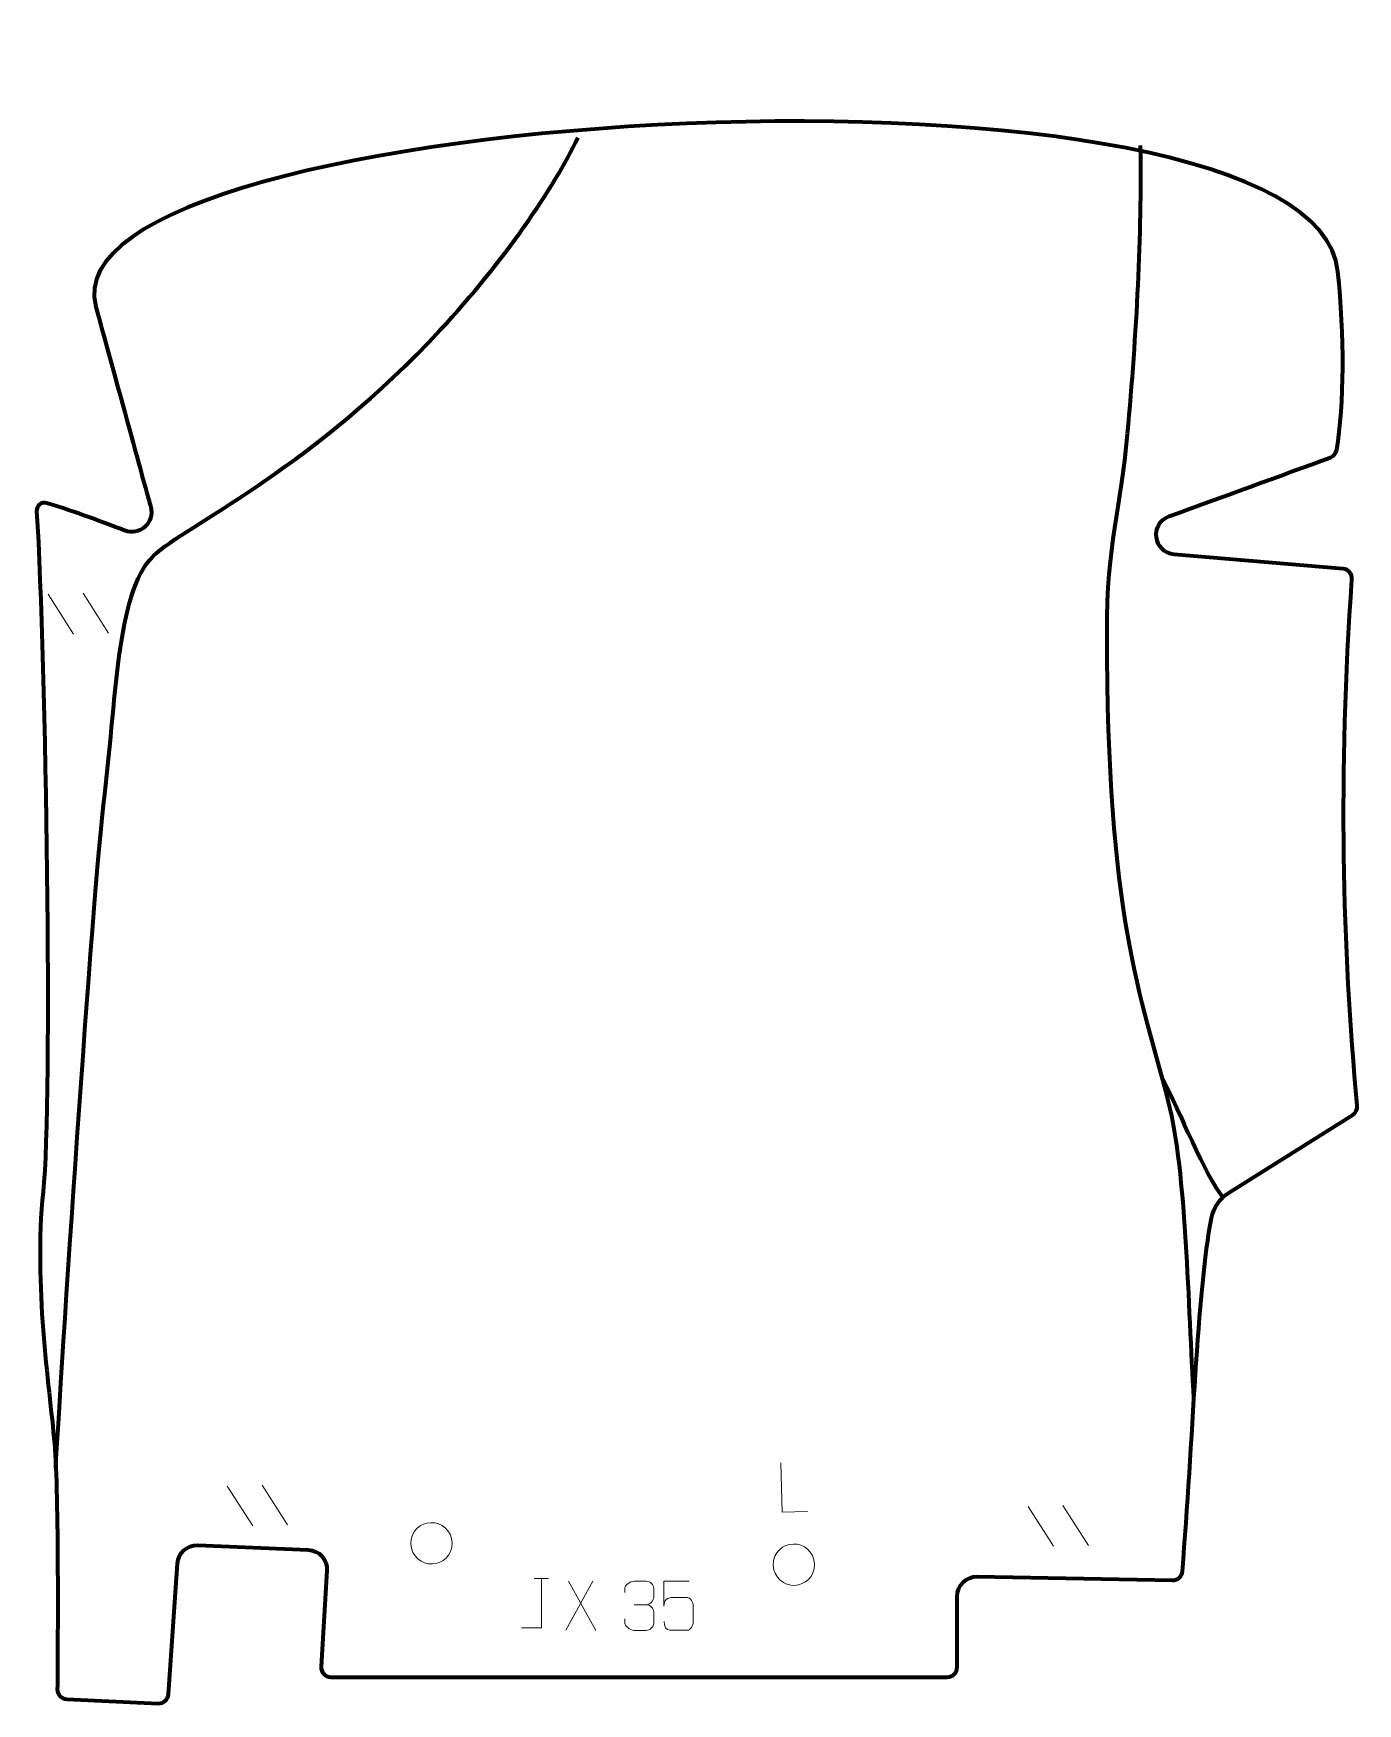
# Model space of a CAD drawing. Header units: millimetres. Extents: x -337 to 336, y -446 to 402.
import ezdxf

# ---------------------------------------------------------------- set-up
doc = ezdxf.new("R2010")
doc.units = ezdxf.units.MM
doc.header["$MEASUREMENT"] = 0
for name, color, linetype in [('layer 1', 7, 'Continuous'), ('layer 2', 7, 'Continuous'), ('layer 3', 7, 'Continuous')]:
    doc.layers.add(name, color=color, linetype=linetype)

msp = doc.modelspace()

# ---------------------------------------------------------------- linework, layer by layer
at = {"layer": 'layer 1', "color": 250, "lineweight": 9}
for points in [[(-329.7039, 117.3757), (-329.7039, 117.3757), (-316.7789, 97.1795), (-316.7789, 97.1795)], [(-311.9808, 117.8637), (-311.9808, 117.8637), (-299.0557, 97.6676), (-299.0557, 97.6676)], [(-238.6871, -335.5911), (-238.6871, -335.5911), (-225.7621, -355.7873), (-225.7621, -355.7873)], [(-220.964, -335.1031), (-220.964, -335.1031), (-208.0389, -355.2992), (-208.0389, -355.2992)], [(168.2614, -346.0328), (168.2614, -346.0328), (181.1864, -366.229), (181.1864, -366.229)], [(185.9845, -345.5448), (185.9845, -345.5448), (198.9096, -365.7409), (198.9096, -365.7409)], [(-82.6552, -382.633), (-82.6552, -382.633), (-75.487, -382.633), (-75.487, -382.633)], [(-52.9209, -383.9667), (-52.9209, -383.9667), (-66.6615, -408.8625), (-66.6615, -408.8625)], [(-65.2069, -383.9667), (-65.2069, -383.9667), (-51.4663, -408.9202), (-51.4663, -408.9202)], [(-31.9915, -395.8962), (-31.9915, -395.8962), (-25.7951, -395.8962), (-25.7951, -395.8962)]]:
    msp.add_open_spline(points, degree=3, dxfattribs=at)
for points, knots in [([(56.178, -348.4624), (56.178, -348.4624), (43.2337, -348.8189), (43.2337, -348.8189), (43.2337, -348.8189), (43.2337, -348.8189), (42.5469, -323.8748), (42.5469, -323.8748)], [0, 0, 0, 0, 0.33333333, 0.33333333, 0.33333333, 0.33333333, 1, 1, 1, 1]), ([(-145.3779, -364.8918), (-145.49, -358.252), (-140.3239, -354.2623), (-135.1679, -354.2173), (-135.1679, -354.2173), (-130.0172, -353.9785), (-124.6333, -357.8951), (-124.3799, -364.5311), (-124.3799, -364.5311), (-124.5758, -370.8682), (-128.905, -375.0196), (-134.5899, -375.2056), (-134.5899, -375.2056), (-139.7406, -375.4444), (-145.1244, -371.5278), (-145.3779, -364.8918)], [0, 0, 0, 0, 0.2, 0.2, 0.2, 0.2, 0.4, 0.4, 0.4, 0.4, 0.6, 0.6, 0.6, 0.6, 1, 1, 1, 1]), ([(38.7721, -375.7398), (38.66, -369.1), (43.8261, -365.1103), (48.9821, -365.0653), (48.9821, -365.0653), (54.1328, -364.8265), (59.5167, -368.7431), (59.7701, -375.3791), (59.7701, -375.3791), (59.5742, -381.7162), (55.245, -385.8676), (49.5601, -386.0536), (49.5601, -386.0536), (44.4094, -386.2924), (39.0256, -382.3758), (38.7721, -375.7398)], [0, 0, 0, 0, 0.2, 0.2, 0.2, 0.2, 0.4, 0.4, 0.4, 0.4, 0.6, 0.6, 0.6, 0.6, 1, 1, 1, 1]), ([(-89.0931, -407.5866), (-89.0931, -407.5866), (-79.0711, -407.5866), (-79.0711, -407.5866), (-79.0711, -407.5866), (-79.0711, -407.5866), (-79.0711, -382.633), (-79.0711, -382.633)], [0, 0, 0, 0, 0.33333333, 0.33333333, 0.33333333, 0.33333333, 1, 1, 1, 1]), ([(-36.7012, -389.651), (-36.7012, -389.651), (-36.7012, -387.7938), (-36.7012, -387.7938), (-36.7012, -387.7938), (-36.7155, -386.0519), (-34.051, -383.9338), (-31.9919, -383.9565), (-31.9919, -383.9565), (-29.9278, -383.9565), (-27.8638, -383.9565), (-25.8001, -383.9565), (-25.8001, -383.9565), (-23.6056, -383.9477), (-22.0073, -385.7945), (-21.9629, -387.7066), (-21.9629, -387.7066), (-21.9633, -389.1417), (-21.9633, -390.5768), (-21.9629, -392.0123), (-21.9629, -392.0123), (-22.0115, -393.6658), (-23.6141, -395.8958), (-25.8124, -395.8858), (-25.8124, -395.8858), (-23.6087, -395.897), (-22.0007, -397.7002), (-21.9467, -399.7597), (-21.9467, -399.7597), (-21.9471, -401.5444), (-21.9471, -403.3291), (-21.9467, -405.1142), (-21.9467, -405.1142), (-21.9366, -407.1756), (-23.9915, -408.9387), (-25.8124, -408.9306), (-25.8124, -408.9306), (-27.8777, -408.9303), (-29.9429, -408.9303), (-32.0085, -408.9306), (-32.0085, -408.9306), (-34.1771, -408.9191), (-36.7081, -406.5189), (-36.7267, -405.0571), (-36.7267, -405.0571), (-36.7267, -405.0571), (-36.7267, -403.1485), (-36.7267, -403.1485)], [0, 0, 0, 0, 0.07692308, 0.07692308, 0.07692308, 0.07692308, 0.15384615, 0.15384615, 0.15384615, 0.15384615, 0.23076923, 0.23076923, 0.23076923, 0.23076923, 0.30769231, 0.30769231, 0.30769231, 0.30769231, 0.38461538, 0.38461538, 0.38461538, 0.38461538, 0.46153846, 0.46153846, 0.46153846, 0.46153846, 0.53846154, 0.53846154, 0.53846154, 0.53846154, 0.61538462, 0.61538462, 0.61538462, 0.61538462, 0.69230769, 0.69230769, 0.69230769, 0.69230769, 0.76923077, 0.76923077, 0.76923077, 0.76923077, 0.84615385, 0.84615385, 0.84615385, 0.84615385, 1, 1, 1, 1]), ([(-3.9425, -383.9887), (-3.9425, -383.9887), (-16.7942, -383.9887), (-16.7942, -383.9887), (-16.7942, -383.9887), (-16.7939, -388.2193), (-16.7939, -392.4502), (-16.7942, -396.6814), (-16.7942, -396.6814), (-16.7945, -393.3713), (-15.1635, -392.2995), (-12.3515, -392.239), (-12.3515, -392.239), (-9.9119, -392.2387), (-7.4724, -392.2387), (-5.0332, -392.239), (-5.0332, -392.239), (-3.3834, -392.2322), (-1.9085, -394.6127), (-1.88, -396.6814), (-1.88, -396.6814), (-1.8803, -399.2687), (-1.8803, -401.8563), (-1.88, -404.444), (-1.88, -404.444), (-1.8338, -406.4034), (-3.3332, -408.8397), (-4.9591, -408.8982), (-4.9591, -408.8982), (-6.9156, -408.8979), (-11.8106, -408.8979), (-13.7676, -408.8982), (-13.7676, -408.8982), (-15.6131, -408.907), (-16.7202, -406.9422), (-16.741, -404.3911)], [0, 0, 0, 0, 0.1, 0.1, 0.1, 0.1, 0.2, 0.2, 0.2, 0.2, 0.3, 0.3, 0.3, 0.3, 0.4, 0.4, 0.4, 0.4, 0.5, 0.5, 0.5, 0.5, 0.6, 0.6, 0.6, 0.6, 0.7, 0.7, 0.7, 0.7, 0.8, 0.8, 0.8, 0.8, 1, 1, 1, 1])]:
    msp.add_open_spline(points, degree=3, knots=knots, dxfattribs=at)
at = {"layer": 'layer 2', "color": 230, "lineweight": 200}
msp.add_open_spline([(325.7384, 281.3292), (329.0699, 249.0031), (329.0771, 213.982), (325.1249, 190.7254), (325.1249, 190.7254), (324.8244, 188.9555), (323.6006, 187.4852), (321.9143, 186.8689), (321.9143, 186.8689), (297.107, 177.8014), (265.2635, 166.2187), (239.9802, 157.0327), (239.9802, 157.0327), (229.9088, 153.3733), (231.8653, 138.5835), (242.5414, 137.6662), (242.5414, 137.6662), (242.5414, 137.6662), (328.3094, 130.2992), (328.3094, 130.2992), (328.3094, 130.2992), (331.0301, 130.0656), (333.0631, 127.6922), (332.8691, 124.9684), (332.8691, 124.9684), (325.816, 25.9923), (328.0671, -62.0967), (335.5506, -142.3248), (335.5506, -142.3248), (335.7255, -144.204), (334.8309, -146.0194), (333.2328, -147.0234), (333.2328, -147.0234), (333.2328, -147.0234), (270.4571, -186.453), (270.4571, -186.453), (270.4571, -186.453), (265.8043, -189.3754), (262.5481, -194.079), (261.4813, -199.4695), (261.4813, -199.4695), (254.1848, -236.3467), (252.0357, -314.8246), (246.6774, -378.8809), (246.6774, -378.8809), (246.4579, -381.5062), (244.2372, -383.5079), (241.6027, -383.4596), (241.6027, -383.4596), (241.6027, -383.4596), (142.4023, -381.6428), (142.4023, -381.6428), (142.4023, -381.6428), (136.8076, -381.5401), (132.2165, -386.0475), (132.2165, -391.6437), (132.2165, -391.6437), (132.2165, -391.6437), (132.2165, -427.6404), (132.2165, -427.6404), (132.2165, -427.6404), (132.2165, -430.4026), (129.9778, -432.6414), (127.2152, -432.6414), (127.2152, -432.6414), (127.2152, -432.6414), (-185.9851, -432.6414), (-185.9851, -432.6414), (-185.9851, -432.6414), (-188.8669, -432.6414), (-191.1526, -430.2125), (-190.9772, -427.3359), (-190.9772, -427.3359), (-190.9772, -427.3359), (-188.0051, -378.581), (-188.0051, -378.581), (-188.0051, -378.581), (-187.6643, -372.9902), (-191.9805, -368.209), (-197.577, -367.9783), (-197.577, -367.9783), (-197.577, -367.9783), (-253.627, -365.6662), (-253.627, -365.6662), (-253.627, -365.6662), (-259.0436, -365.4428), (-263.6523, -369.5753), (-264.0185, -374.9841), (-264.0185, -374.9841), (-264.0185, -374.9841), (-268.5125, -441.338), (-268.5125, -441.338), (-268.5125, -441.338), (-268.6963, -444.0516), (-271.0155, -446.1207), (-273.7325, -445.9947), (-273.7325, -445.9947), (-273.7325, -445.9947), (-320.2915, -443.8336), (-320.2915, -443.8336), (-320.2915, -443.8336), (-322.9786, -443.7087), (-325.0853, -441.4813), (-325.0596, -438.7917), (-325.0596, -438.7917), (-324.8645, -418.5662), (-324.2775, -340.3664), (-326.543, -314.0792), (-326.543, -314.0792), (-329.1539, -283.7858), (-337.2093, -233.4614), (-332.287, -186.1154), (-332.287, -186.1154), (-327.3728, -138.8457), (-330.8272, 83.0876), (-335.5639, 159.6341), (-335.5639, 159.6341), (-335.7371, 162.4323), (-333.055, 164.5341), (-330.3774, 163.7019), (-330.3774, 163.7019), (-315.4087, 159.0506), (-301.3956, 153.893), (-290.8772, 149.7904), (-290.8772, 149.7904), (-283.2166, 146.8025), (-275.4273, 153.8259), (-277.6015, 161.7557), (-277.6015, 161.7557), (-277.6015, 161.7557), (-289.5751, 205.4177), (-305.4868, 263.444), (-305.4868, 263.444), (-333.824, 366.7816), (313.2734, 402.2847), (325.7384, 281.3292)], degree=3, knots=[0, 0, 0, 0, 0.02857143, 0.02857143, 0.02857143, 0.02857143, 0.05714286, 0.05714286, 0.05714286, 0.05714286, 0.08571429, 0.08571429, 0.08571429, 0.08571429, 0.11428571, 0.11428571, 0.11428571, 0.11428571, 0.14285714, 0.14285714, 0.14285714, 0.14285714, 0.17142857, 0.17142857, 0.17142857, 0.17142857, 0.2, 0.2, 0.2, 0.2, 0.22857143, 0.22857143, 0.22857143, 0.22857143, 0.25714286, 0.25714286, 0.25714286, 0.25714286, 0.28571429, 0.28571429, 0.28571429, 0.28571429, 0.31428571, 0.31428571, 0.31428571, 0.31428571, 0.34285714, 0.34285714, 0.34285714, 0.34285714, 0.37142857, 0.37142857, 0.37142857, 0.37142857, 0.4, 0.4, 0.4, 0.4, 0.42857143, 0.42857143, 0.42857143, 0.42857143, 0.45714286, 0.45714286, 0.45714286, 0.45714286, 0.48571429, 0.48571429, 0.48571429, 0.48571429, 0.51428571, 0.51428571, 0.51428571, 0.51428571, 0.54285714, 0.54285714, 0.54285714, 0.54285714, 0.57142857, 0.57142857, 0.57142857, 0.57142857, 0.6, 0.6, 0.6, 0.6, 0.62857143, 0.62857143, 0.62857143, 0.62857143, 0.65714286, 0.65714286, 0.65714286, 0.65714286, 0.68571429, 0.68571429, 0.68571429, 0.68571429, 0.71428571, 0.71428571, 0.71428571, 0.71428571, 0.74285714, 0.74285714, 0.74285714, 0.74285714, 0.77142857, 0.77142857, 0.77142857, 0.77142857, 0.8, 0.8, 0.8, 0.8, 0.82857143, 0.82857143, 0.82857143, 0.82857143, 0.85714286, 0.85714286, 0.85714286, 0.85714286, 0.88571429, 0.88571429, 0.88571429, 0.88571429, 0.91428571, 0.91428571, 0.91428571, 0.91428571, 0.94285714, 0.94285714, 0.94285714, 0.94285714, 1, 1, 1, 1], dxfattribs=at)
at = {"layer": 'layer 3', "color": 142, "lineweight": 200}
for points in [[(-325.8088, -326.4476), (-323.4805, -282.8471), (-307.344, -36.0194), (-300.969, 15.7766), (-300.969, 15.7766), (-294.5943, 67.5725), (-294.7936, 121.7592), (-274.4733, 138.4932), (-274.4733, 138.4932), (-254.1536, 155.2272), (-194.4943, 182.6571), (-130.4408, 251.6477), (-130.4408, 251.6477), (-97.2538, 287.3925), (-72.7785, 323.8152), (-60.468, 349.3381)], [(252.5676, -291.209), (249.6621, -244.5979), (248.7897, -175.6884), (239.6975, -140.6075), (239.6975, -140.6075), (225.7561, -86.8191), (208.373, -45.1867), (208.373, 97.652), (208.373, 97.652), (208.373, 143.8722), (215.3827, 160.1032), (218.86, 198.9213), (218.86, 198.9213), (223.4665, 250.3422), (226.2549, 299.9896), (225.4194, 345.3609)]]:
    msp.add_open_spline(points, degree=3, knots=[0, 0, 0, 0, 0.2, 0.2, 0.2, 0.2, 0.4, 0.4, 0.4, 0.4, 0.6, 0.6, 0.6, 0.6, 1, 1, 1, 1], dxfattribs=at)
msp.add_open_spline([(236.5089, -128.6557), (245.1795, -144.7907), (258.2079, -178.1677), (267.2327, -188.9712)], degree=3, dxfattribs=at)

doc.saveas('drawing.dxf')
